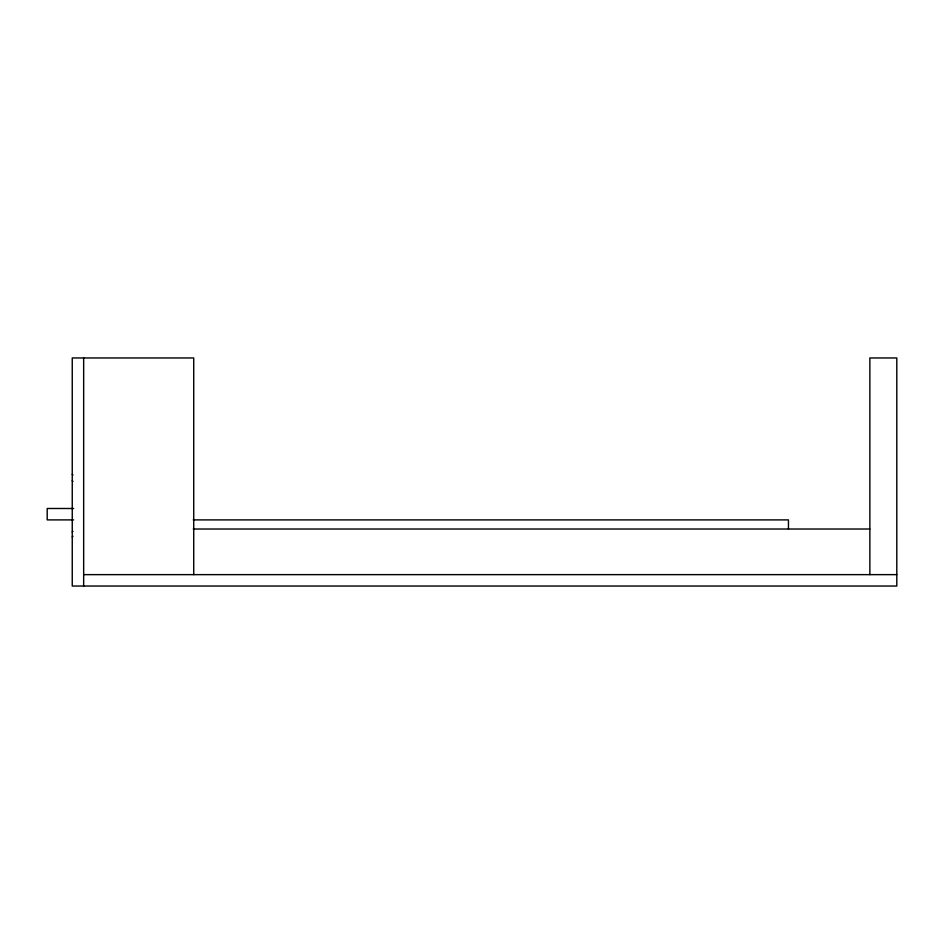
<?xml version="1.0" encoding="UTF-8"?>
<svg xmlns="http://www.w3.org/2000/svg" width="944" height="944" viewBox="0 0 944 944"><rect width="100%" height="100%" fill="white"/><g stroke="black" fill="none" stroke-linecap="round" stroke-linejoin="round"><path stroke-width="1.42" d="M72.251 532.038L72.971 531.33M72.251 537.006L72.971 536.286M73.656 508.497L47.2 508.497L47.2 519.896L73.656 519.896M193.201 519.896L788.452 519.896L788.452 529.018M193.201 529.018L869.861 529.018M83.662 574.636L896.8 574.636M72.251 474.277L72.971 474.997M72.251 480.72L72.971 481.44M869.861 574.636L869.861 357.965L896.8 357.965L896.8 586.035L72.251 586.035L72.251 357.965L193.732 357.965L193.732 574.636M83.662 357.965L83.662 586.035"/></g></svg>
